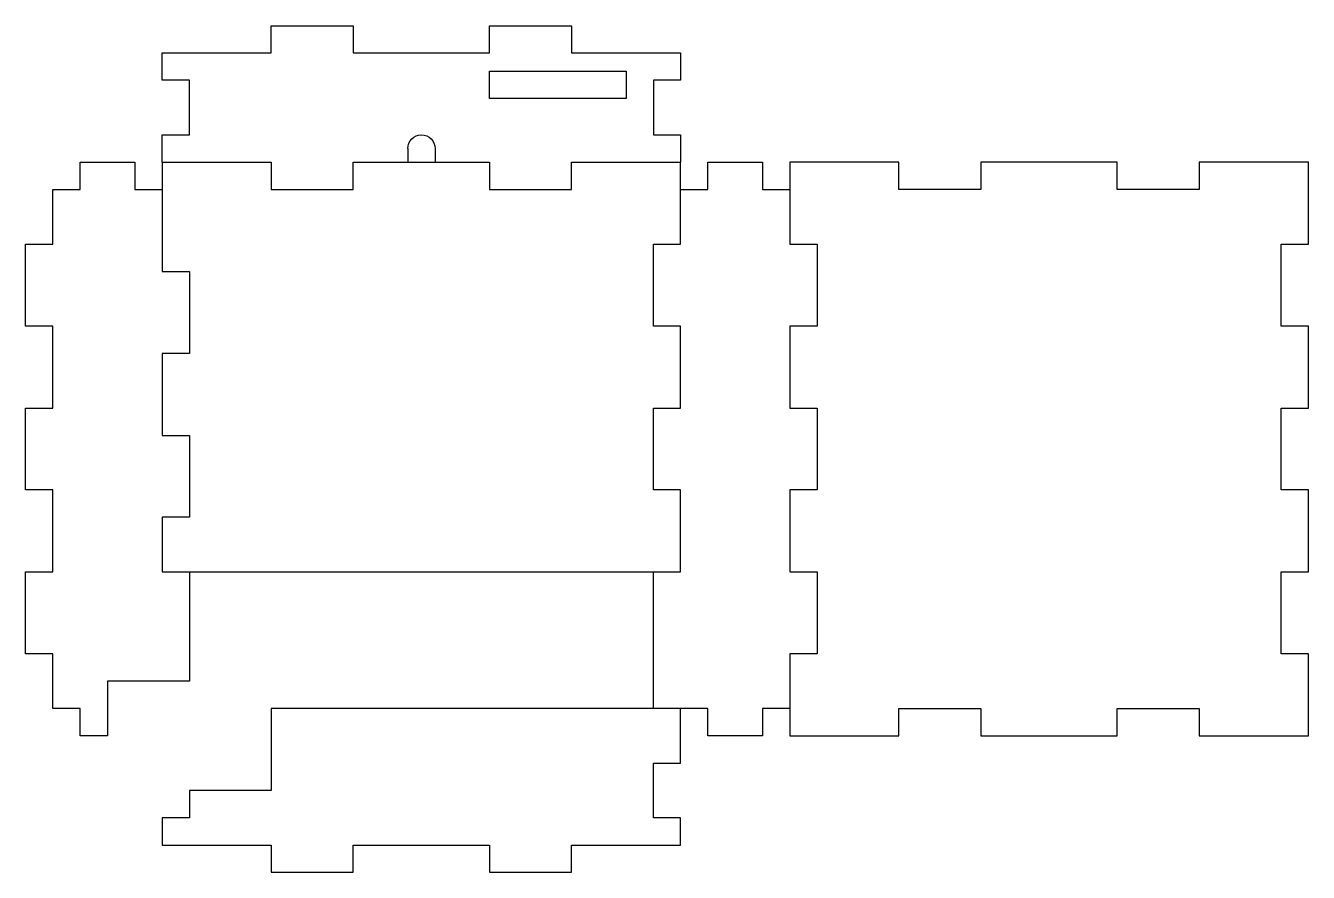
# Model space of a CAD drawing. Extents: x 15 to 156, y 15 to 108.
import ezdxf

# ---------------------------------------------------------------- set-up
doc = ezdxf.new("R2010")
doc.units = 0
doc.layers.add('Layer_1', color=7, linetype='CONTINUOUS')
doc.layers.add('outline', color=7, linetype='CONTINUOUS')

msp = doc.modelspace()

# ---------------------------------------------------------------- linework, layer by layer
at = {"layer": 'Layer_1', "color": 1}
msp.add_lwpolyline([(65.999998, 103.000007), (80.999997, 103.000007), (80.999997, 100.000007), (65.999998, 100.000007), (65.999998, 103.000007)], dxfattribs=at)
at = {"layer": 'Layer_1', "color": 7}
for points in [[(32.999999, 48.000007), (87.000001, 48.000007), (87.000001, 54.000006), (87.000001, 57.000006), (84.000001, 57.000006), (84.000001, 66.000008), (87.000001, 66.000008), (87.000001, 75.000007), (84.000001, 75.000007), (84.000001, 84.000005), (87.000001, 84.000005), (87.000001, 93.000007), (87.000001, 93.000007)], [(87.000001, 90.000008), (90.000001, 90.000008), (90.000001, 93.000007), (96, 93.000007), (96, 90.000008), (99, 90.000008), (99, 84.000005), (101.999999, 84.000005), (101.999999, 75.000007), (99, 75.000007), (99, 66.000008), (101.999999, 66.000008), (101.999999, 57.000006), (99, 57.000006), (99, 48.000007), (101.999999, 48.000007), (101.999999, 39.000005), (99, 39.000005), (99, 33.000006), (96, 33.000006), (96, 30.000006), (90.000001, 30.000006), (90.000001, 33.000006), (84.000001, 33.000006), (84.000001, 48.000007)], [(84.000001, 18.000005), (84.000001, 18.000005), (87.000001, 18.000005), (87.000001, 21.000007), (84.000001, 21.000007), (84.000001, 27.000007), (87.000001, 27.000007), (87.000001, 33.000006), (42.000001, 33.000006), (42.000001, 24.000007), (32.999999, 24.000007), (32.999999, 21.000007), (29.999999, 21.000007), (29.999999, 18.000005), (32.999999, 18.000005), (42.000001, 18.000005), (42.000001, 15.000005), (48, 15.000005), (51, 15.000005), (51, 18.000005), (66.000001, 18.000005), (66.000001, 15.000005), (75, 15.000005), (75, 18.000008), (84.000001, 18.000005)]]:
    msp.add_lwpolyline(points, dxfattribs=at)
at = {"layer": 'outline', "color": 7}
for points in [[(29.999999, 93.000007), (29.999999, 96.000007), (32.999999, 96.000007), (32.999999, 102.000006), (29.999999, 102.000006), (29.999999, 105.000006), (42.000001, 105.000006), (42.000001, 108.000005), (51, 108.000005), (51, 105.000006), (66.000001, 105.000006), (66.000001, 108.000005), (75, 108.000005), (75, 105.000006), (87.000001, 105.000006), (87.000001, 102.000006), (84.000001, 102.000006), (84.000001, 96.000007), (87.000001, 96.000007), (87.000001, 93.000007)], [(56.999999, 94.500007), (56.999999, 93.000007), (56.999999, 93.000007)], [(60.000001, 94.500007), (60.000001, 93.000007)], [(29.999999, 93.000007), (29.999999, 81.000006), (32.999999, 81.000006), (32.999999, 72.000007), (29.999999, 72.000007), (29.999999, 63.000005), (32.999999, 63.000005), (32.999999, 54.000006), (29.999999, 54.000006), (29.999999, 48.000007), (32.999999, 48.000007), (32.999999, 48.000007), (32.999999, 36.000006), (29.999999, 36.000006), (24, 36.000006), (24, 36.000006), (24, 30.000006), (21, 30.000006), (21, 33.000006), (18, 33.000006), (18, 39.000005), (15, 39.000005), (15, 48.000007), (18, 48.000007), (18, 57.000006), (15, 57.000006), (15, 66.000008), (18, 66.000008), (18, 75.000007), (15, 75.000007), (15, 84.000005), (18, 84.000005), (18, 90.000008), (21, 90.000008), (21, 93.000007), (27, 93.000007), (27, 90.000008), (29.999999, 90.000008)], [(29.999999, 93.000007), (42.000001, 93.000007), (42.000001, 90.000008), (51, 90.000008), (51, 93.000007), (66.000001, 93.000007), (66.000001, 90.000008), (75, 90.000008), (75, 93.000007), (87.000001, 93.000007)], [(99, 33.000006), (99, 30.000006), (111.000001, 30.000006), (111.000001, 33.000006), (120, 33.000006), (120, 30.000006), (135.000001, 30.000006), (135.000001, 33.000006), (144, 33.000006), (144, 30.000006), (156.000001, 30.000006), (156.000001, 39.000005), (152.999999, 39.000005), (152.999999, 48.000007), (156.000001, 48.000007), (156.000001, 57.000006), (152.999999, 57.000006), (152.999999, 66.000008), (156.000001, 66.000008), (156.000001, 75.000007), (152.999999, 75.000007), (152.999999, 84.000005), (156.000001, 84.000005), (156.000001, 93.000007), (144, 93.000007), (144, 90.000008), (135.000001, 90.000008), (135.000001, 93.000007), (120, 93.000007), (120, 90.000008), (111.000001, 90.000008), (111.000001, 93.000007), (99, 93.000007), (99, 90.000008)]]:
    msp.add_lwpolyline(points, dxfattribs=at)
at = {"layer": 'outline', "color": 1}
for points in [[(56.999999, 94.50001), (57.000358, 95.328183), (57.671826, 95.999359), (58.499999, 95.999359)], [(58.499999, 95.999359), (59.328172, 95.999359), (59.999639, 95.328183), (59.999999, 94.50001)]]:
    msp.add_open_spline(points, degree=3, dxfattribs=at)

doc.saveas('drawing.dxf')
